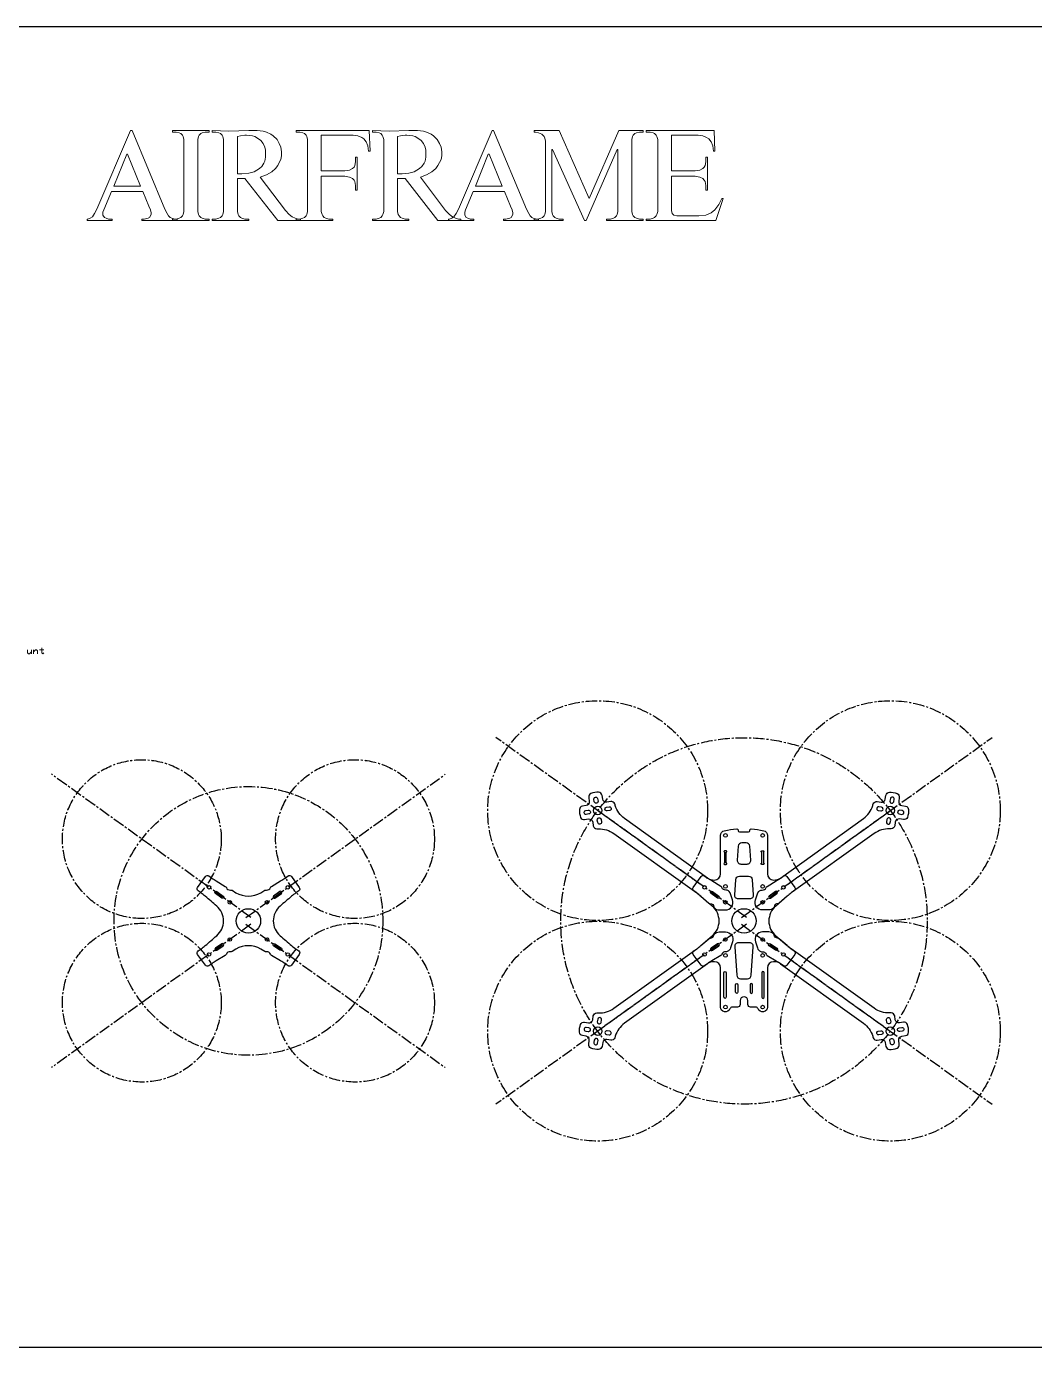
# Model space of a CAD drawing. Header units: millimetres. Extents: x 517 to 3327, y 581 to 1662.
# Drawn here: x 1387 to 2212, y 581 to 1662 of the extents above; entities that cross this region are included whole.
import ezdxf

# ---------------------------------------------------------------- set-up
doc = ezdxf.new("R2010")
doc.units = ezdxf.units.MM
doc.header["$LTSCALE"] = 0.5
doc.linetypes.add('CENTER2', pattern=[28.575, 19.05, -3.175, 3.175, -3.175])
for name, color, linetype in [('3', 4, 'Continuous'), ('5', 6, 'Continuous'), ('Arms', 250, 'Continuous'), ('Cen', 5, 'CENTER2'), ('draw', 1, 'Continuous')]:
    doc.layers.add(name, color=color, linetype=linetype)

msp = doc.modelspace()

# ---------------------------------------------------------------- linework, layer by layer
at = {"layer": '3'}
for points in [[(2015.91, 957.418, -0.41421356), (2015.452, 954.627), (2013.024, 952.883, 0.02182008), (2009.595, 950.187), (2000.24, 942.146, 0.45909717), (2000.24, 917.879), (2009.595, 909.838, 0.02182008), (2013.024, 907.142), (2015.452, 905.398, -0.41421356), (2015.91, 902.607), (2009.494, 893.672, -0.41421356), (2006.703, 893.214), (2004.607, 894.719, 0.16835845), (1998.33, 896.586, 0.40125824), (1993.552, 891.591), (1993.552, 859.452, -0.843039), (1985.781, 858.119, 0.31783725), (1983.895, 859.452), (1979.552, 859.452, -0.41421356), (1977.552, 861.452), (1977.552, 864.703, 1), (1971.052, 864.703), (1971.052, 861.452, -0.41421356), (1969.052, 859.452), (1964.709, 859.452, 0.31783725), (1962.823, 858.119, -0.843039), (1955.052, 859.452), (1955.052, 891.591, 0.40125824), (1950.274, 896.586, 0.16835845), (1943.997, 894.719), (1941.901, 893.214, -0.41421356), (1939.11, 893.672), (1932.694, 902.607, -0.41421356), (1933.152, 905.398), (1935.581, 907.142, 0.02182008), (1939.009, 909.838), (1948.364, 917.879, 0.45909717), (1948.364, 942.146), (1939.009, 950.187, 0.02182008), (1935.581, 952.883), (1933.152, 954.627, -0.41421356), (1932.694, 957.418), (1939.11, 966.353, -0.41421356), (1941.901, 966.811), (1943.997, 965.306, 0.16835845), (1950.274, 963.438, 0.40125824), (1955.052, 968.433), (1955.052, 999.962, -0.35265199), (1958.2, 1003.87, -0.03394645), (1968.343, 1005.37, -0.41177131), (1969.418, 1004.46), (1969.479, 1003.757, 0.40385956), (1970.527, 1002.846, -0.02589915), (1978.077, 1002.846, 0.40385956), (1979.125, 1003.757), (1979.187, 1004.46, -0.41177131), (1980.262, 1005.37, -0.03394645), (1990.404, 1003.87, -0.35265199), (1993.552, 999.962), (1993.552, 968.433, 0.40125824), (1998.33, 963.438, 0.16835845), (2004.607, 965.306), (2006.703, 966.811, -0.41421356), (2009.494, 966.353)], [(1959.802, 986.293, 1), (1959.802, 987.293), (1958.302, 987.293, 1), (1958.302, 986.293), (1958.302, 977.293, 1), (1958.302, 976.293), (1959.802, 976.293, 1), (1959.802, 977.293)], [(1969.617, 991.141), (1968.778, 979.767, 0.43596822), (1971.769, 976.547), (1976.835, 976.547, 0.43596822), (1979.827, 979.767), (1978.987, 991.141, 0.38479124), (1976.079, 993.919, 0.01389513), (1972.526, 993.919, 0.38479124)], [(1988.802, 986.293, -1), (1988.802, 987.293), (1990.302, 987.293, -1), (1990.302, 986.293), (1990.302, 977.293, -1), (1990.302, 976.293), (1988.802, 976.293, -1), (1988.802, 977.293)], [(1969.663, 948.012, -0.43596822), (1966.671, 951.233), (1967.596, 963.767, -0.39278848), (1970.588, 966.547), (1978.016, 966.547, -0.39278848), (1981.008, 963.767), (1981.934, 951.233, -0.43596822), (1978.942, 948.012)], [(1968.392, 885.475, 0.39278848), (1971.384, 882.696), (1977.22, 882.696, 0.39278848), (1980.212, 885.475), (1981.934, 908.791, 0.43596822), (1978.942, 912.012), (1969.663, 912.012, 0.43596822), (1966.671, 908.791)], [(1957.802, 887.607, -1), (1959.802, 887.607), (1959.802, 867.607, -1), (1957.802, 867.607)], [(1990.802, 887.607, 1), (1988.802, 887.607), (1988.802, 867.607, 1), (1990.802, 867.607)], [(1968.302, 870.696, -0.41421356), (1967.302, 871.696), (1967.302, 877.696, -0.41421356), (1968.302, 878.696), (1968.302, 878.696, -0.41421356), (1969.302, 877.696), (1969.302, 871.696, -0.41421356)], [(1980.302, 870.696, 0.41421356), (1981.302, 871.696), (1981.302, 877.696, 0.41421356), (1980.302, 878.696), (1980.302, 878.696, 0.41421356), (1979.302, 877.696), (1979.302, 871.696, 0.41421356)]]:
    msp.add_lwpolyline(points, format="xyb", close=True, dxfattribs=at)
for centre, radius in [((1959.052, 999.962), 1.5), ((1989.552, 999.962), 1.5), ((1941.994, 957.511), 1.45), ((1959.052, 958.262), 1.5), ((1959.052, 958.262), 1.5), ((1989.552, 958.262), 1.5), ((1989.552, 958.262), 1.5), ((2006.61, 957.511), 1.45), ((1959.052, 945.262), 1.45), ((1989.552, 945.262), 1.45), ((1974.302, 930.012), 10), ((1959.052, 914.762), 1.45), ((1989.552, 914.762), 1.45), ((1941.994, 902.514), 1.45), ((1959.052, 901.762), 1.5), ((1959.052, 901.762), 1.5), ((1989.552, 901.762), 1.5), ((1989.552, 901.762), 1.5), ((2006.61, 902.514), 1.45), ((1959.052, 859.452), 1.5), ((1989.552, 859.452), 1.5)]:
    msp.add_circle(centre, radius, dxfattribs=at)
at = {"layer": '5'}
for points in [[(1533.275, 950.217, 0.02158437), (1529.882, 952.883), (1527.454, 954.627, -0.41421356), (1526.996, 957.418), (1533.412, 966.353, -0.41421356), (1536.203, 966.811), (1538.631, 965.067, 0.02182008), (1542.282, 962.68), (1549.666, 958.299, -0.17473039), (1550.529, 957.252, 0.36046605), (1553.821, 955.299, -0.17473039), (1555.153, 955.043), (1558.399, 953.118, 0.27432479), (1578.809, 953.118), (1582.054, 955.043, -0.17473039), (1583.386, 955.299, 0.36046605), (1586.678, 957.252, -0.17473039), (1587.541, 958.299), (1594.926, 962.68, 0.02182008), (1598.576, 965.067), (1601.005, 966.811, -0.41421356), (1603.796, 966.353), (1610.212, 957.418, -0.41421356), (1609.754, 954.627), (1607.325, 952.883, 0.02158437), (1603.932, 950.217, 0.00047087), (1594.53, 942.136, 0.45852757), (1594.53, 917.888, 0.00047087), (1603.932, 909.807, 0.02158437), (1607.325, 907.142), (1609.754, 905.398, -0.41421356), (1610.212, 902.607), (1603.796, 893.672, -0.41421356), (1601.005, 893.214), (1598.576, 894.957, 0.02182008), (1594.926, 897.345), (1587.541, 901.726, -0.17473039), (1586.678, 902.772, 0.36046605), (1583.386, 904.726, -0.17473039), (1582.054, 904.981), (1578.809, 906.907, 0.27432479), (1558.399, 906.907), (1555.153, 904.981, -0.17473039), (1553.821, 904.726, 0.36046605), (1550.529, 902.772, -0.17473039), (1549.666, 901.726), (1542.282, 897.345, 0.02182008), (1538.631, 894.957), (1536.203, 893.214, -0.41421356), (1533.412, 893.672), (1526.996, 902.607, -0.41421356), (1527.454, 905.398), (1529.882, 907.142, 0.02158437), (1533.275, 909.807, 0.00047087), (1542.677, 917.888, 0.45852757), (1542.677, 942.136, 0.00047087)], [(1548.048, 950.303, -1), (1546.881, 948.679), (1541.601, 952.47, -1), (1542.768, 954.094)], [(1589.159, 950.303, 1), (1590.326, 948.679), (1595.606, 952.47, 1), (1594.439, 954.094)], [(1548.048, 909.721, 1), (1546.881, 911.346), (1541.601, 907.555, 1), (1542.768, 905.93)], [(1589.159, 909.721, -1), (1590.326, 911.346), (1595.606, 907.555, -1), (1594.439, 905.93)]]:
    msp.add_lwpolyline(points, format="xyb", close=True, dxfattribs=at)
for centre, radius in [((1536.296, 957.511), 1.45), ((1600.912, 957.511), 1.45), ((1553.354, 945.262), 1.45), ((1583.854, 945.262), 1.45), ((1568.604, 930.012), 10), ((1553.354, 914.762), 1.45), ((1583.854, 914.762), 1.45), ((1536.296, 902.514), 1.45), ((1600.912, 902.514), 1.45)]:
    msp.add_circle(centre, radius, dxfattribs=at)
at = {"layer": 'Arms'}
for points in [[(1960.614, 955.145, 0.1433493), (1959.501, 955.296, -0.35867285), (1956.227, 957.252, 0.17473039), (1955.365, 958.299), (1947.98, 962.68, -0.02182008), (1944.33, 965.067), (1876.491, 1013.779, -0.16829912), (1868.941, 1024.477, 0.02392478), (1868.478, 1025.834, 0.3527987), (1865.202, 1027.691), (1862.068, 1027.177, -0.41421356), (1858.622, 1029.651), (1858.108, 1032.785, 0.3527987), (1855.302, 1035.295, 0.10747733), (1849.011, 1034.263, 0.3527987), (1847.154, 1030.988), (1847.669, 1027.854, -0.41421356), (1845.194, 1024.407), (1842.06, 1023.893, 0.3527987), (1839.55, 1021.087, 0.10747733), (1840.582, 1014.796, 0.3527987), (1843.858, 1012.94), (1846.992, 1013.454, -0.41421356), (1850.438, 1010.979), (1850.952, 1007.845, 0.3527987), (1853.758, 1005.335, 0.02392478), (1855.193, 1005.33, -0.16829912), (1867.742, 1001.595), (1935.581, 952.883, -0.02182008), (1939.009, 950.187), (1945.521, 944.59, 0.17473039), (1946.788, 944.107, -0.35867285), (1949.688, 941.63, 0.1433493), (1950.187, 940.623, 0.20950623), (1953.863, 939.012), (1959.052, 939.012, 0.51304184), (1964.974, 947.26), (1963.316, 952.177, 0.20950623)], [(1851.77, 1027.564), (1851.43, 1029.636, -1), (1854.489, 1030.138), (1854.829, 1028.066, -1)], [(1851.77, 1027.564), (1851.43, 1029.636, -1), (1854.489, 1030.138), (1854.829, 1028.066, -1)], [(1987.99, 955.145, -0.1433493), (1989.104, 955.296, 0.35867285), (1992.377, 957.252, -0.17473039), (1993.24, 958.299), (2000.624, 962.68, 0.02182008), (2004.275, 965.067), (2072.113, 1013.779, 0.16829912), (2079.663, 1024.477, -0.02392478), (2080.127, 1025.834, -0.3527987), (2083.402, 1027.691), (2086.536, 1027.177, 0.41421356), (2089.982, 1029.651), (2090.496, 1032.785, -0.3527987), (2093.303, 1035.295, -0.10747733), (2099.593, 1034.263, -0.3527987), (2101.45, 1030.988), (2100.936, 1027.854, 0.41421356), (2103.41, 1024.407), (2106.544, 1023.893, -0.3527987), (2109.054, 1021.087, -0.10747733), (2108.022, 1014.796, -0.3527987), (2104.747, 1012.94), (2101.613, 1013.454, 0.41421356), (2098.167, 1010.979), (2097.652, 1007.845, -0.3527987), (2094.846, 1005.335, -0.02392478), (2093.412, 1005.33, 0.16829912), (2080.862, 1001.595), (2013.024, 952.883, 0.02182008), (2009.595, 950.187), (2003.084, 944.59, -0.17473039), (2001.816, 944.107, 0.35867285), (1998.916, 941.63, -0.1433493), (1998.417, 940.623, -0.20950623), (1994.741, 939.012), (1989.552, 939.012, -0.51304184), (1983.63, 947.26), (1985.288, 952.177, -0.20950623)], [(2096.835, 1027.564), (2097.175, 1029.636, 1), (2094.116, 1030.138), (2093.776, 1028.066, 1)], [(2096.835, 1027.564), (2097.175, 1029.636, 1), (2094.116, 1030.138), (2093.776, 1028.066, 1)], [(1847.281, 1017.555), (1845.209, 1017.215, -1), (1844.707, 1020.274), (1846.779, 1020.614, -1)], [(1847.281, 1017.555), (1845.209, 1017.215, -1), (1844.707, 1020.274), (1846.779, 1020.614, -1)], [(1861.779, 1023.076), (1863.851, 1023.416, -1), (1864.353, 1020.357), (1862.281, 1020.016, -1)], [(1861.779, 1023.076), (1863.851, 1023.416, -1), (1864.353, 1020.357), (1862.281, 1020.016, -1)], [(2086.826, 1023.076), (2084.753, 1023.416, 1), (2084.251, 1020.357), (2086.324, 1020.016, 1)], [(2086.826, 1023.076), (2084.753, 1023.416, 1), (2084.251, 1020.357), (2086.324, 1020.016, 1)], [(2101.323, 1017.555), (2103.395, 1017.215, 1), (2103.897, 1020.274), (2101.825, 1020.614, 1)], [(2101.323, 1017.555), (2103.395, 1017.215, 1), (2103.897, 1020.274), (2101.825, 1020.614, 1)], [(1857.29, 1013.067), (1857.63, 1010.994, -1), (1854.571, 1010.492), (1854.231, 1012.565, -1)], [(1857.29, 1013.067), (1857.63, 1010.994, -1), (1854.571, 1010.492), (1854.231, 1012.565, -1)], [(2091.314, 1013.067), (2090.974, 1010.994, 1), (2094.033, 1010.492), (2094.373, 1012.565, 1)], [(2091.314, 1013.067), (2090.974, 1010.994, 1), (2094.033, 1010.492), (2094.373, 1012.565, 1)], [(1953.746, 950.303, -1), (1952.58, 948.679), (1947.3, 952.47, -1), (1948.467, 954.094)], [(1994.858, 950.303, 1), (1996.025, 948.679), (2001.304, 952.47, 1), (2000.138, 954.094)], [(1960.614, 904.879, -0.1433493), (1959.501, 904.729, 0.35867285), (1956.227, 902.772, -0.17473039), (1955.365, 901.726), (1947.98, 897.345, 0.02182008), (1944.33, 894.957), (1876.491, 846.245, 0.16829912), (1868.941, 835.548, -0.02392478), (1868.478, 834.19, -0.3527987), (1865.202, 832.334), (1862.068, 832.848, 0.41421356), (1858.622, 830.373), (1858.108, 827.239, -0.3527987), (1855.302, 824.729, -0.10747733), (1849.011, 825.762, -0.3527987), (1847.154, 829.037), (1847.669, 832.171, 0.41421356), (1845.194, 835.617), (1842.06, 836.131, -0.3527987), (1839.55, 838.937, -0.10747733), (1840.582, 845.228, -0.3527987), (1843.858, 847.085), (1846.992, 846.571, 0.41421356), (1850.438, 849.045), (1850.952, 852.179, -0.3527987), (1853.758, 854.689, -0.02392478), (1855.193, 854.695, 0.16829912), (1867.742, 858.429), (1935.581, 907.142, 0.02182008), (1939.009, 909.838), (1945.521, 915.435, -0.17473039), (1946.788, 915.918, 0.35867285), (1949.688, 918.394, -0.1433493), (1950.187, 919.401, -0.20950623), (1953.863, 921.012), (1959.052, 921.012, -0.51304184), (1964.974, 912.765), (1963.316, 907.848, -0.20950623)], [(1987.99, 904.879, 0.1433493), (1989.104, 904.729, -0.35867285), (1992.377, 902.772, 0.17473039), (1993.24, 901.726), (2000.624, 897.345, -0.02182008), (2004.275, 894.957), (2072.113, 846.245, -0.16829912), (2079.663, 835.548, 0.02392478), (2080.127, 834.19, 0.3527987), (2083.402, 832.334), (2086.536, 832.848, -0.41421356), (2089.982, 830.373), (2090.496, 827.239, 0.3527987), (2093.303, 824.729, 0.10747733), (2099.593, 825.762, 0.3527987), (2101.45, 829.037), (2100.936, 832.171, -0.41421356), (2103.41, 835.617), (2106.544, 836.131, 0.3527987), (2109.054, 838.937, 0.10747733), (2108.022, 845.228, 0.3527987), (2104.747, 847.085), (2101.613, 846.571, -0.41421356), (2098.167, 849.045), (2097.652, 852.179, 0.3527987), (2094.846, 854.689, 0.02392478), (2093.412, 854.695, -0.16829912), (2080.862, 858.429), (2013.024, 907.142, -0.02182008), (2009.595, 909.838), (2003.084, 915.435, 0.17473039), (2001.816, 915.918, -0.35867285), (1998.916, 918.394, 0.1433493), (1998.417, 919.401, 0.20950623), (1994.741, 921.012), (1989.552, 921.012, 0.51304184), (1983.63, 912.765), (1985.288, 907.848, 0.20950623)], [(1953.746, 909.721, 1), (1952.58, 911.346), (1947.3, 907.555, 1), (1948.467, 905.93)], [(1994.858, 909.721, -1), (1996.025, 911.346), (2001.304, 907.555, -1), (2000.138, 905.93)], [(1857.29, 846.958), (1857.63, 849.03, 1), (1854.571, 849.532), (1854.231, 847.46, 1)], [(1857.29, 846.958), (1857.63, 849.03, 1), (1854.571, 849.532), (1854.231, 847.46, 1)], [(2091.314, 846.958), (2090.974, 849.03, -1), (2094.033, 849.532), (2094.373, 847.46, -1)], [(2091.314, 846.958), (2090.974, 849.03, -1), (2094.033, 849.532), (2094.373, 847.46, -1)], [(1847.281, 842.47), (1845.209, 842.81, 1), (1844.707, 839.751), (1846.779, 839.41, 1)], [(1847.281, 842.47), (1845.209, 842.81, 1), (1844.707, 839.751), (1846.779, 839.41, 1)], [(1851.77, 832.461), (1851.43, 830.388, 1), (1854.489, 829.886), (1854.829, 831.959, 1)], [(1851.77, 832.461), (1851.43, 830.388, 1), (1854.489, 829.886), (1854.829, 831.959, 1)], [(1861.779, 836.949), (1863.851, 836.609, 1), (1864.353, 839.668), (1862.281, 840.008, 1)], [(1861.779, 836.949), (1863.851, 836.609, 1), (1864.353, 839.668), (1862.281, 840.008, 1)], [(2086.826, 836.949), (2084.753, 836.609, -1), (2084.251, 839.668), (2086.324, 840.008, -1)], [(2086.826, 836.949), (2084.753, 836.609, -1), (2084.251, 839.668), (2086.324, 840.008, -1)], [(2096.835, 832.461), (2097.175, 830.388, -1), (2094.116, 829.886), (2093.776, 831.959, -1)], [(2096.835, 832.461), (2097.175, 830.388, -1), (2094.116, 829.886), (2093.776, 831.959, -1)], [(2101.323, 842.47), (2103.395, 842.81, -1), (2103.897, 839.751), (2101.825, 839.41, -1)], [(2101.323, 842.47), (2103.395, 842.81, -1), (2103.897, 839.751), (2101.825, 839.41, -1)]]:
    msp.add_lwpolyline(points, format="xyb", close=True, dxfattribs=at)
for centre, radius in [((1854.53, 1020.315), 3.5), ((1854.53, 1020.315), 3.5), ((2094.074, 1020.315), 3.5), ((2094.074, 1020.315), 3.5), ((1941.994, 957.511), 1.45), ((2006.61, 957.511), 1.45), ((1959.052, 945.262), 1.45), ((1989.552, 945.262), 1.45), ((1959.052, 914.762), 1.45), ((1989.552, 914.762), 1.45), ((1941.994, 902.514), 1.45), ((2006.61, 902.514), 1.45), ((1854.53, 839.709), 3.5), ((1854.53, 839.709), 3.5), ((2094.074, 839.709), 3.5), ((2094.074, 839.709), 3.5)]:
    msp.add_circle(centre, radius, dxfattribs=at)
at = {"layer": 'Cen'}
for p, q in [((1937.869, 960.473), (1771.191, 1080.158)), ((2010.735, 960.473), (2177.414, 1080.158)), ((1570.686, 932.817), (1407.417, 1050.053)), ((1566.522, 932.817), (1729.79, 1050.053)), ((1976.384, 932.817), (1854.53, 1020.315)), ((1972.22, 932.817), (2094.074, 1020.315)), ((1570.686, 927.208), (1407.417, 809.971)), ((1566.522, 927.208), (1729.79, 809.971)), ((1976.384, 927.208), (1854.53, 839.709)), ((1972.22, 927.208), (2094.074, 839.709)), ((1937.869, 899.552), (1771.191, 779.867)), ((2010.735, 899.552), (2177.414, 779.867))]:
    msp.add_line(p, q, dxfattribs=at)
for centre, radius in [((1854.53, 1020.315), 90), ((2094.074, 1020.315), 90), ((1974.302, 930.012), 150), ((1481.335, 996.976), 65), ((1655.872, 996.976), 65), ((1568.604, 930.012), 110), ((1481.335, 863.049), 65), ((1655.872, 863.049), 65), ((1854.53, 839.709), 90), ((2094.074, 839.709), 90)]:
    msp.add_circle(centre, radius, dxfattribs=at)
at = {"layer": 'draw'}
msp.add_lwpolyline([(516.78, 1662.373), (3327.338, 1662.373), (3327.338, 580.661), (516.78, 580.661)], close=True, dxfattribs=at)
at = {"layer": 'draw', "color": 1, "lineweight": 0}
for points in [[(1442.686, 1509.079), (1444.555, 1512.817), (1472.051, 1577.152)], [(1472.051, 1577.152), (1473.297, 1577.152), (1500.17, 1512.817), (1502.039, 1509.079), (1503.285, 1507.211), (1504.531, 1505.876), (1505.776, 1505.253)], [(1536.387, 1577.152), (1508.268, 1577.152), (1506.399, 1577.152), (1506.399, 1575.907)], [(1513.251, 1574.661), (1512.005, 1575.284), (1509.514, 1575.907), (1506.399, 1575.907)], [(1514.497, 1573.415), (1513.251, 1574.661)], [(1515.743, 1569.678), (1515.12, 1572.169), (1514.497, 1573.415)], [(1515.743, 1569.678), (1515.743, 1513.44), (1515.743, 1510.948)], [(1527.044, 1569.678), (1527.667, 1572.169)], [(1527.044, 1569.678), (1527.044, 1513.44), (1527.044, 1510.948)], [(1527.667, 1572.169), (1528.289, 1573.415)], [(1528.289, 1573.415), (1529.535, 1574.661)], [(1529.535, 1574.661), (1530.781, 1575.284)], [(1530.781, 1575.284), (1533.273, 1575.907)], [(1533.273, 1575.907), (1536.387, 1575.907)], [(1536.387, 1575.907), (1536.387, 1577.152)], [(1538.879, 1577.152), (1538.879, 1575.907)], [(1552.671, 1576.53), (1538.879, 1577.152)], [(1548.222, 1569.678), (1547.599, 1572.169), (1546.976, 1573.415), (1545.73, 1574.661), (1544.485, 1575.284), (1541.993, 1575.907), (1538.879, 1575.907)], [(1548.222, 1569.678), (1548.222, 1513.44), (1548.222, 1510.948)], [(1568.866, 1577.152), (1552.671, 1576.53)], [(1562.015, 1572.792), (1559.523, 1572.169)], [(1559.523, 1572.169), (1559.523, 1544.05), (1559.523, 1541.559)], [(1565.752, 1573.415), (1562.015, 1572.792)], [(1566.998, 1573.415), (1565.752, 1573.415)], [(1571.981, 1572.792), (1566.998, 1573.415)], [(1575.718, 1577.152), (1570.112, 1577.152), (1568.866, 1577.152)], [(1576.964, 1570.301), (1573.849, 1572.169), (1571.981, 1572.792)], [(1595.74, 1559.623), (1595.117, 1563.449), (1593.871, 1566.563), (1592.002, 1569.678), (1588.888, 1572.792), (1587.019, 1574.038), (1583.282, 1575.907), (1580.701, 1576.53), (1575.718, 1577.152)], [(1582.659, 1560.957), (1581.947, 1563.449), (1580.701, 1566.563), (1578.833, 1569.055), (1576.964, 1570.301)], [(1607.575, 1575.907), (1607.575, 1577.152)], [(1667.55, 1577.152), (1611.312, 1577.152), (1607.575, 1577.152)], [(1610.689, 1575.907), (1607.575, 1575.907)], [(1613.181, 1575.284), (1610.689, 1575.907)], [(1614.426, 1574.661), (1613.181, 1575.284)], [(1615.761, 1573.415), (1614.426, 1574.661)], [(1616.384, 1572.169), (1615.761, 1573.415)], [(1617.007, 1569.678), (1616.384, 1572.169)], [(1617.007, 1569.678), (1617.007, 1513.44), (1617.007, 1510.948)], [(1628.219, 1573.415), (1628.219, 1545.296), (1628.219, 1544.05)], [(1628.219, 1573.415), (1650.732, 1573.415), (1654.469, 1573.415)], [(1654.469, 1573.415), (1658.207, 1572.792)], [(1658.207, 1572.792), (1661.321, 1571.546)], [(1661.321, 1571.546), (1663.19, 1570.301)], [(1663.19, 1570.301), (1665.058, 1567.809)], [(1668.173, 1560.334), (1667.55, 1577.152)], [(1670.042, 1577.152), (1670.042, 1575.907)], [(1683.834, 1576.53), (1670.042, 1577.152)], [(1679.474, 1569.678), (1678.762, 1572.169), (1678.139, 1573.415), (1676.893, 1574.661), (1675.648, 1575.284), (1673.156, 1575.907), (1670.042, 1575.907)], [(1679.474, 1569.678), (1679.474, 1513.44), (1679.474, 1510.948)], [(1700.029, 1577.152), (1683.834, 1576.53)], [(1693.178, 1572.792), (1690.686, 1572.169)], [(1690.686, 1572.169), (1690.686, 1544.05), (1690.686, 1541.559)], [(1696.915, 1573.415), (1693.178, 1572.792)], [(1698.161, 1573.415), (1696.915, 1573.415)], [(1703.144, 1572.792), (1698.161, 1573.415)], [(1706.881, 1577.152), (1701.275, 1577.152), (1700.029, 1577.152)], [(1708.127, 1570.301), (1705.012, 1572.169), (1703.144, 1572.792)], [(1726.903, 1559.623), (1726.28, 1563.449), (1725.034, 1566.563), (1723.165, 1569.678), (1720.051, 1572.792), (1718.182, 1574.038), (1714.445, 1575.907), (1711.953, 1576.53), (1706.881, 1577.152)], [(1713.822, 1560.957), (1713.199, 1563.449), (1711.953, 1566.563), (1709.996, 1569.055), (1708.127, 1570.301)], [(1738.738, 1509.079), (1740.606, 1512.817), (1768.102, 1577.152)], [(1768.102, 1577.152), (1769.348, 1577.152), (1796.221, 1512.817), (1798.09, 1509.079), (1799.336, 1507.211), (1800.582, 1505.876), (1801.828, 1505.253)], [(1891.791, 1577.152), (1874.973, 1577.152), (1871.769, 1577.152), (1847.477, 1521.537), (1823.095, 1577.152), (1806.188, 1577.152), (1802.45, 1577.152)], [(1803.696, 1575.907), (1802.45, 1575.907), (1802.45, 1577.152)], [(1803.696, 1575.907), (1806.188, 1575.284), (1808.768, 1574.038), (1810.637, 1572.169)], [(1810.637, 1572.169), (1811.26, 1570.924)], [(1811.26, 1570.924), (1811.883, 1568.432)], [(1882.447, 1569.678), (1883.07, 1572.169), (1883.693, 1573.415)], [(1882.447, 1569.678), (1882.447, 1513.44), (1882.447, 1510.948)], [(1883.693, 1573.415), (1884.939, 1574.661)], [(1884.939, 1574.661), (1886.185, 1575.284), (1888.676, 1575.907), (1891.791, 1575.907)], [(1891.791, 1575.907), (1891.791, 1577.152)], [(1949.898, 1577.152), (1899.265, 1577.152), (1894.282, 1577.152)], [(1903.626, 1569.678), (1903.003, 1572.169), (1902.38, 1573.415), (1901.134, 1574.661), (1899.888, 1575.284), (1897.397, 1575.907), (1894.282, 1575.907), (1894.282, 1577.152)], [(1903.626, 1569.678), (1903.626, 1513.44), (1903.626, 1510.948)], [(1914.927, 1573.415), (1931.745, 1573.415), (1936.728, 1573.415), (1940.554, 1572.792), (1943.669, 1571.546), (1945.537, 1570.301), (1947.406, 1567.809), (1948.652, 1564.695), (1949.275, 1560.334), (1950.52, 1560.334), (1949.898, 1577.152)], [(1914.927, 1573.415), (1914.927, 1545.296), (1914.927, 1544.05)], [(1468.937, 1557.754), (1458.348, 1531.503), (1475.166, 1531.503), (1480.149, 1531.503)], [(1468.937, 1557.754), (1469.56, 1557.754)], [(1480.149, 1531.503), (1469.56, 1557.754)], [(1581.324, 1550.279), (1581.947, 1552.148), (1582.659, 1555.262), (1582.659, 1560.957)], [(1595.117, 1553.394), (1595.74, 1556.508), (1595.74, 1559.623)], [(1665.058, 1567.809), (1666.304, 1564.695)], [(1666.304, 1564.695), (1666.927, 1560.334)], [(1666.927, 1560.334), (1668.173, 1560.334)], [(1712.576, 1550.279), (1713.199, 1552.148), (1713.822, 1555.262), (1713.822, 1560.957)], [(1726.28, 1553.394), (1726.903, 1556.508), (1726.903, 1559.623)], [(1764.988, 1557.754), (1754.399, 1531.503), (1771.217, 1531.503), (1776.289, 1531.503)], [(1764.988, 1557.754), (1765.611, 1557.754)], [(1776.289, 1531.503), (1765.611, 1557.754)], [(1811.883, 1568.432), (1811.883, 1512.194), (1811.883, 1510.948)], [(1817.489, 1561.58), (1816.866, 1561.58)], [(1816.866, 1561.58), (1816.866, 1510.948)], [(1870.523, 1561.58), (1844.985, 1503.384), (1843.739, 1503.384), (1817.489, 1561.58)], [(1871.146, 1561.58), (1870.523, 1561.58)], [(1871.146, 1561.58), (1871.146, 1510.948)], [(1577.587, 1545.919), (1579.455, 1547.788), (1581.324, 1550.279)], [(1587.642, 1543.427), (1590.757, 1545.919), (1592.625, 1548.41)], [(1592.625, 1548.41), (1593.871, 1550.902)], [(1593.871, 1550.902), (1595.117, 1553.394)], [(1653.846, 1545.919), (1655.092, 1547.165), (1655.715, 1548.41), (1656.338, 1551.525), (1656.338, 1555.262), (1657.584, 1555.262), (1657.584, 1532.749), (1657.584, 1528.389)], [(1708.75, 1545.919), (1710.618, 1547.788), (1712.576, 1550.279)], [(1718.805, 1543.427), (1721.92, 1545.919), (1723.788, 1548.41)], [(1723.788, 1548.41), (1725.034, 1550.902)], [(1725.034, 1550.902), (1726.28, 1553.394)], [(1944.292, 1528.389), (1944.292, 1550.902), (1944.292, 1555.262), (1943.046, 1555.262), (1943.046, 1551.525), (1942.423, 1548.41), (1941.8, 1547.165), (1940.554, 1545.919)], [(1577.587, 1545.919), (1573.227, 1543.427), (1568.866, 1542.182), (1563.26, 1541.559), (1559.523, 1541.559)], [(1559.523, 1537.821), (1565.129, 1537.821), (1565.752, 1537.821)], [(1559.523, 1537.821), (1559.523, 1515.308), (1559.523, 1510.948)], [(1592.625, 1503.384), (1565.752, 1537.821)], [(1578.21, 1539.067), (1583.282, 1540.936), (1587.642, 1543.427)], [(1592.625, 1503.384), (1609.443, 1503.384), (1611.312, 1503.384), (1611.312, 1504.63), (1609.443, 1504.63), (1606.952, 1505.253), (1604.46, 1506.588), (1601.969, 1508.456), (1598.854, 1511.571), (1578.21, 1539.067)], [(1647.618, 1544.05), (1630.711, 1544.05), (1628.219, 1544.05)], [(1628.219, 1539.69), (1628.219, 1511.571), (1628.219, 1510.948)], [(1647.618, 1539.69), (1630.711, 1539.69), (1628.219, 1539.69)], [(1647.618, 1544.05), (1651.355, 1544.673), (1653.846, 1545.919)], [(1647.618, 1539.69), (1651.355, 1539.067), (1653.846, 1537.821), (1655.092, 1536.576), (1655.715, 1535.33), (1656.338, 1532.126), (1656.338, 1528.389), (1657.584, 1528.389)], [(1708.75, 1545.919), (1704.39, 1543.427), (1700.029, 1542.182), (1694.423, 1541.559), (1690.686, 1541.559)], [(1690.686, 1537.821), (1696.292, 1537.821), (1696.915, 1537.821)], [(1690.686, 1537.821), (1690.686, 1515.308), (1690.686, 1510.948)], [(1723.788, 1503.384), (1696.915, 1537.821)], [(1709.373, 1539.067), (1714.445, 1540.936), (1718.805, 1543.427)], [(1723.788, 1503.384), (1740.606, 1503.384), (1742.475, 1503.384), (1742.475, 1504.63), (1740.606, 1504.63), (1738.115, 1505.253), (1735.623, 1506.588), (1733.132, 1508.456), (1730.017, 1511.571), (1709.373, 1539.067)], [(1934.236, 1544.05), (1917.418, 1544.05), (1914.927, 1544.05)], [(1934.236, 1539.69), (1917.418, 1539.69), (1914.927, 1539.69)], [(1914.927, 1539.69), (1914.927, 1511.571)], [(1934.236, 1544.05), (1938.063, 1544.673)], [(1934.236, 1539.69), (1938.063, 1539.067)], [(1938.063, 1544.673), (1940.554, 1545.919)], [(1938.063, 1539.067), (1940.554, 1537.821)], [(1940.554, 1537.821), (1941.8, 1536.576)], [(1941.8, 1536.576), (1942.423, 1535.33)], [(1482.018, 1527.143), (1459.593, 1527.143), (1456.479, 1527.143), (1450.161, 1512.194)], [(1487.09, 1515.308), (1482.018, 1527.143)], [(1778.158, 1527.143), (1755.645, 1527.143), (1752.53, 1527.143), (1746.301, 1512.194)], [(1783.141, 1515.308), (1778.158, 1527.143)], [(1942.423, 1535.33), (1943.046, 1532.126)], [(1943.046, 1532.126), (1943.046, 1528.389)], [(1943.046, 1528.389), (1944.292, 1528.389)], [(1488.958, 1509.702), (1488.335, 1512.194), (1487.09, 1515.308)], [(1785.009, 1509.702), (1784.387, 1512.194), (1783.141, 1515.308)], [(1914.927, 1511.571), (1915.55, 1509.079), (1916.795, 1507.834), (1919.287, 1507.211), (1936.105, 1507.211), (1937.44, 1507.211), (1943.046, 1507.834), (1947.406, 1509.702), (1950.52, 1512.194), (1953.635, 1516.554)], [(1951.143, 1503.384), (1957.372, 1521.537), (1956.126, 1521.537), (1953.635, 1516.554)], [(1449.538, 1507.834), (1450.784, 1505.876), (1452.03, 1505.253), (1453.987, 1504.63), (1457.102, 1504.63), (1457.102, 1503.384), (1440.195, 1503.384), (1436.458, 1503.384), (1436.458, 1504.63), (1437.08, 1504.63), (1438.949, 1505.253), (1440.818, 1506.588)], [(1440.818, 1506.588), (1442.686, 1509.079)], [(1449.538, 1507.834), (1449.538, 1510.325), (1450.161, 1512.194)], [(1481.395, 1504.63), (1483.263, 1504.63)], [(1510.137, 1504.63), (1510.137, 1503.384), (1482.018, 1503.384), (1481.395, 1503.384), (1481.395, 1504.63)], [(1483.263, 1504.63), (1486.467, 1505.253), (1487.713, 1505.876), (1488.958, 1508.456), (1488.958, 1509.702)], [(1505.776, 1505.253), (1508.268, 1504.63)], [(1509.514, 1504.63), (1506.399, 1504.63)], [(1506.399, 1504.63), (1506.399, 1503.384), (1534.518, 1503.384), (1536.387, 1503.384)], [(1508.268, 1504.63), (1510.137, 1504.63)], [(1512.005, 1505.253), (1509.514, 1504.63)], [(1513.251, 1505.876), (1512.005, 1505.253)], [(1514.497, 1507.211), (1513.251, 1505.876)], [(1515.12, 1508.456), (1514.497, 1507.211)], [(1515.743, 1510.948), (1515.12, 1508.456)], [(1527.044, 1510.948), (1527.667, 1508.456), (1528.289, 1507.211)], [(1528.289, 1507.211), (1529.535, 1505.876)], [(1529.535, 1505.876), (1530.781, 1505.253), (1533.273, 1504.63), (1536.387, 1504.63)], [(1536.387, 1504.63), (1536.387, 1503.384)], [(1538.879, 1504.63), (1538.879, 1503.384)], [(1541.993, 1504.63), (1538.879, 1504.63)], [(1544.485, 1505.253), (1541.993, 1504.63)], [(1545.73, 1505.876), (1544.485, 1505.253)], [(1546.976, 1507.211), (1545.73, 1505.876)], [(1547.599, 1508.456), (1546.976, 1507.211)], [(1548.222, 1510.948), (1547.599, 1508.456)], [(1559.523, 1510.948), (1560.146, 1508.456), (1560.769, 1507.211)], [(1560.769, 1507.211), (1562.015, 1505.876)], [(1562.015, 1505.876), (1563.26, 1505.253), (1565.752, 1504.63), (1568.866, 1504.63), (1568.866, 1503.384)], [(1610.689, 1504.63), (1607.575, 1504.63)], [(1607.575, 1504.63), (1607.575, 1503.384), (1635.694, 1503.384), (1637.562, 1503.384)], [(1613.181, 1505.253), (1610.689, 1504.63)], [(1614.426, 1505.876), (1613.181, 1505.253)], [(1615.761, 1507.211), (1614.426, 1505.876)], [(1616.384, 1508.456), (1615.761, 1507.211)], [(1617.007, 1510.948), (1616.384, 1508.456)], [(1628.219, 1510.948), (1628.842, 1508.456), (1629.465, 1507.211)], [(1629.465, 1507.211), (1630.711, 1505.876)], [(1630.711, 1505.876), (1631.956, 1505.253), (1634.448, 1504.63), (1637.562, 1504.63)], [(1637.562, 1504.63), (1637.562, 1503.384)], [(1670.042, 1504.63), (1670.042, 1503.384)], [(1673.156, 1504.63), (1670.042, 1504.63)], [(1675.648, 1505.253), (1673.156, 1504.63)], [(1676.893, 1505.876), (1675.648, 1505.253)], [(1678.139, 1507.211), (1676.893, 1505.876)], [(1678.762, 1508.456), (1678.139, 1507.211)], [(1679.474, 1510.948), (1678.762, 1508.456)], [(1690.686, 1510.948), (1691.309, 1508.456), (1691.932, 1507.211)], [(1691.932, 1507.211), (1693.178, 1505.876)], [(1693.178, 1505.876), (1694.423, 1505.253), (1696.915, 1504.63), (1700.029, 1504.63), (1700.029, 1503.384)], [(1745.678, 1507.834), (1746.924, 1505.876), (1748.17, 1505.253), (1750.039, 1504.63), (1753.153, 1504.63), (1753.153, 1503.384), (1736.246, 1503.384), (1732.509, 1503.384), (1732.509, 1504.63), (1733.132, 1504.63), (1735, 1505.253), (1736.869, 1506.588)], [(1736.869, 1506.588), (1738.738, 1509.079)], [(1745.678, 1507.834), (1745.678, 1510.325), (1746.301, 1512.194)], [(1777.535, 1504.63), (1779.403, 1504.63)], [(1806.188, 1504.63), (1806.188, 1503.384), (1778.158, 1503.384), (1777.535, 1503.384), (1777.535, 1504.63)], [(1779.403, 1504.63), (1782.518, 1505.253), (1783.764, 1505.876), (1785.009, 1508.456), (1785.009, 1509.702)], [(1801.828, 1505.253), (1804.319, 1504.63)], [(1809.391, 1505.876), (1808.056, 1505.253), (1805.565, 1504.63), (1802.45, 1504.63)], [(1802.45, 1504.63), (1802.45, 1503.384)], [(1804.319, 1504.63), (1806.188, 1504.63)], [(1810.637, 1507.211), (1809.391, 1505.876)], [(1811.883, 1510.948), (1811.26, 1508.456), (1810.637, 1507.211)], [(1816.866, 1510.948), (1817.489, 1508.456)], [(1817.489, 1508.456), (1818.112, 1507.211)], [(1818.112, 1507.211), (1819.357, 1505.876)], [(1819.357, 1505.876), (1820.603, 1505.253)], [(1820.603, 1505.253), (1823.095, 1504.63)], [(1823.095, 1504.63), (1826.209, 1504.63)], [(1826.209, 1504.63), (1826.209, 1503.384)], [(1868.655, 1505.876), (1867.409, 1505.253), (1864.917, 1504.63), (1861.803, 1504.63)], [(1891.791, 1503.384), (1863.672, 1503.384), (1861.803, 1503.384), (1861.803, 1504.63)], [(1869.901, 1507.211), (1868.655, 1505.876)], [(1871.146, 1510.948), (1870.523, 1508.456), (1869.901, 1507.211)], [(1882.447, 1510.948), (1883.07, 1508.456)], [(1883.07, 1508.456), (1883.693, 1507.211)], [(1883.693, 1507.211), (1884.939, 1505.876)], [(1884.939, 1505.876), (1886.185, 1505.253)], [(1886.185, 1505.253), (1888.676, 1504.63)], [(1888.676, 1504.63), (1891.791, 1504.63)], [(1891.791, 1504.63), (1891.791, 1503.384)], [(1901.134, 1505.876), (1899.888, 1505.253), (1897.397, 1504.63), (1894.282, 1504.63)], [(1951.143, 1503.384), (1894.905, 1503.384), (1894.282, 1503.384), (1894.282, 1504.63)], [(1902.38, 1507.211), (1901.134, 1505.876)], [(1903.626, 1510.948), (1903.003, 1508.456), (1902.38, 1507.211)], [(1538.879, 1503.384), (1566.998, 1503.384), (1568.866, 1503.384)], [(1670.042, 1503.384), (1698.161, 1503.384), (1700.029, 1503.384)], [(1826.209, 1503.384), (1803.696, 1503.384), (1802.45, 1503.384)]]:
    msp.add_lwpolyline(points, dxfattribs=at)
at = {"layer": 'draw', "lineweight": 0}
for points in [[(1387.687, 1152.055), (1387.687, 1149.542), (1388.516, 1148.712), (1389.37, 1148.712), (1391.03, 1150.396)], [(1391.03, 1152.055), (1391.03, 1148.712)], [(1392.689, 1148.712), (1392.689, 1152.055)], [(1392.689, 1150.396), (1394.348, 1152.055), (1395.178, 1152.055), (1396.032, 1151.226), (1396.032, 1148.712)], [(1397.691, 1152.055), (1401.01, 1152.055)], [(1399.351, 1153.715), (1399.351, 1149.542), (1400.18, 1148.712), (1401.01, 1149.542)]]:
    msp.add_lwpolyline(points, dxfattribs=at)

doc.saveas('drawing.dxf')
